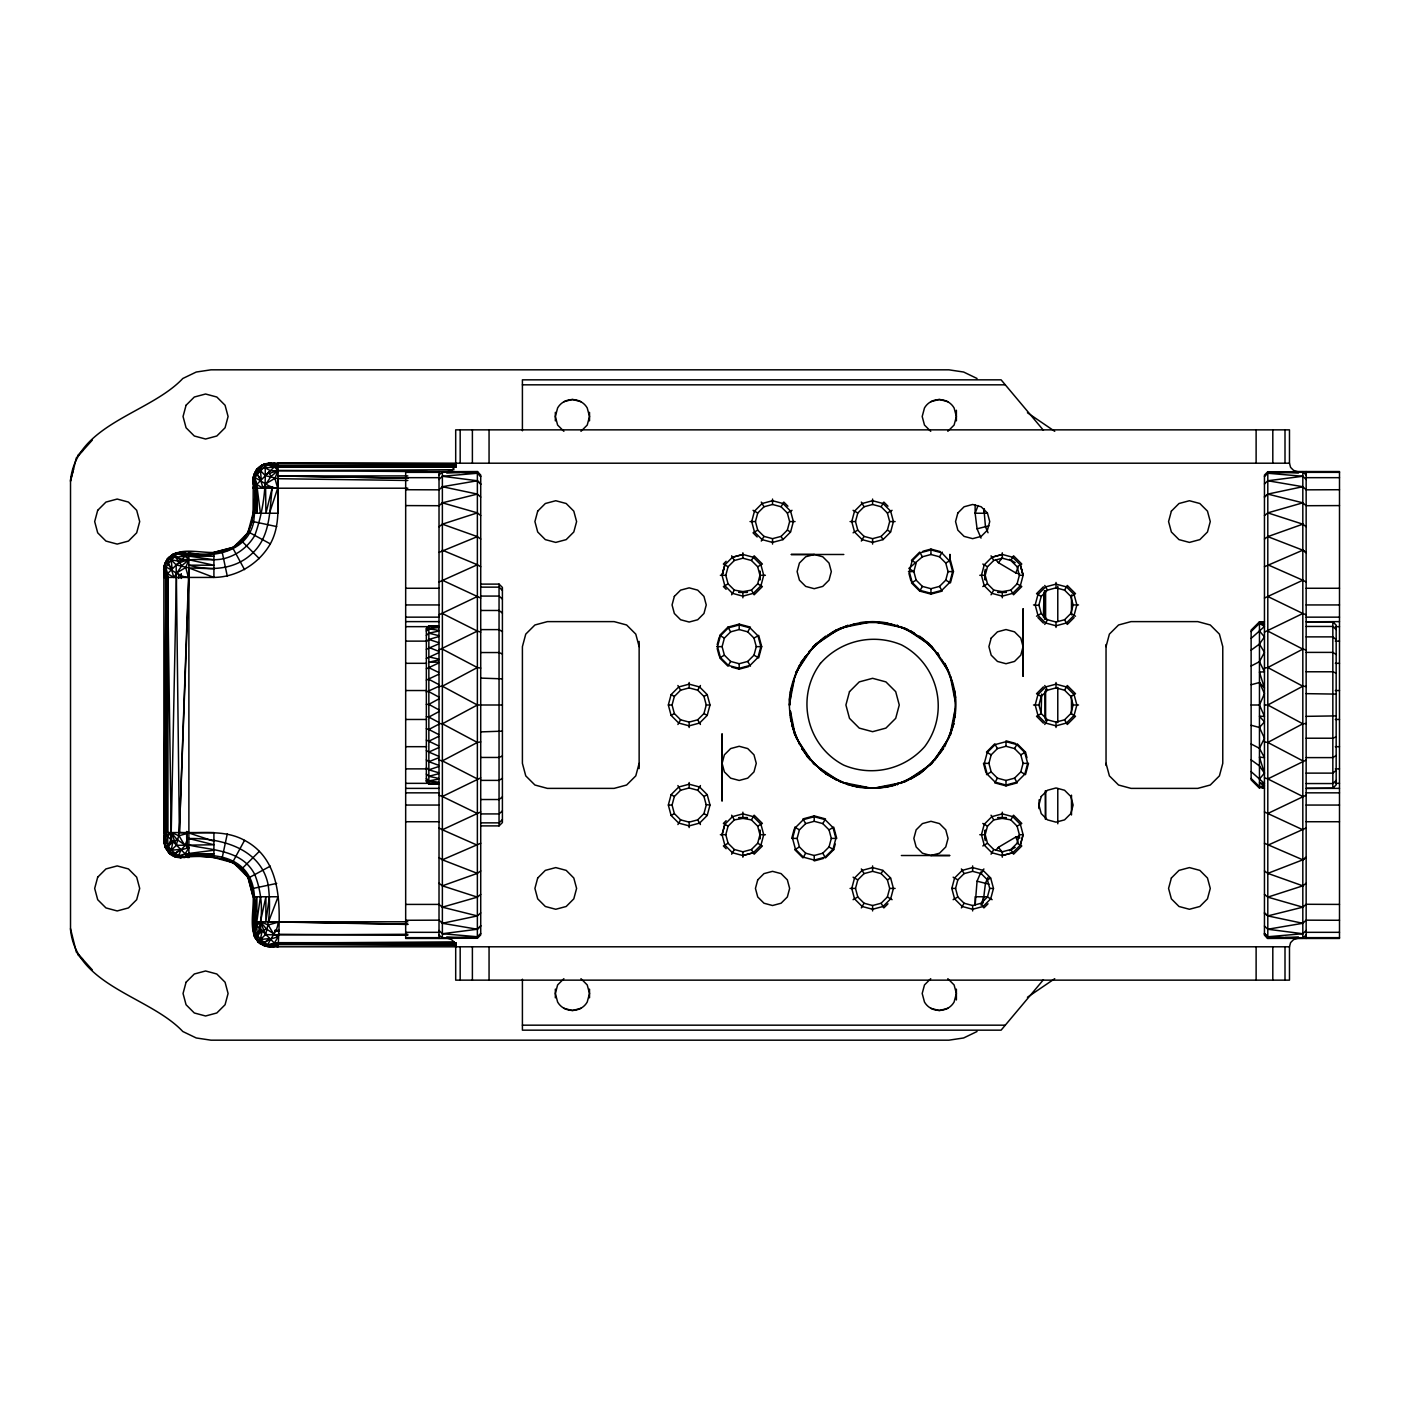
<?xml version="1.0" encoding="UTF-8"?>
<svg xmlns="http://www.w3.org/2000/svg" width="1410" height="1410" viewBox="0 0 1410 1410"><rect width="100%" height="100%" fill="white"/><g stroke="black" fill="none" stroke-linecap="round" stroke-linejoin="round"><path stroke-width="1.5" d="M167.526 578.452L167.526 574.046M759.99 579.58L759.972 571.173M985.202 838.827L985.202 830.419M759.972 838.827L759.99 830.419M985.202 579.58L985.202 571.173M1289.48 463.203L269.768 463.203C262.736 463.326 255.686 467.944 254.293 475.117C258.171 490.398 254.981 506.12 253.747 521.7C247.931 550.887 214.267 559.065 188.887 552.42L166.574 574.628L165.763 832.57C163.049 843.55 166.063 857.756 180.55 857.58C207.252 854.566 245.64 855.394 252.231 888.617C257.113 906.912 241.692 943.043 269.768 946.797L1289.48 946.797L1290.591 942.62L1293.64 939.571L1297.817 938.461L1339.5 938.461L1339.5 471.539L1297.817 471.539L1293.64 470.429L1290.591 467.38L1289.48 463.203L1289.48 429.856L455.694 429.856L455.694 463.203L454.584 467.38L451.535 470.429L447.358 471.539L405.675 471.539L405.675 938.461L447.358 938.461L451.535 939.571L454.584 942.62L455.694 946.797L455.694 980.144L1289.48 980.144L1289.48 946.797M178.753 578.452L178.788 574.046M188.887 552.42L188.887 857.58L163.877 832.57L166.045 577.43L167.508 573.676L165.093 564.335C176.074 538.285 212.364 561.585 232.615 547.679C255.95 535.959 253.306 507.107 255.792 485.41L257.219 488.212L256.92 513.24L256.444 488.212M977.042 1031.521L963.629 1037.971L948.912 1040.175L210.971 1040.175L196.254 1037.971L182.824 1031.521C149.583 996.288 76.422 986.083 70.518 929.701L70.518 480.299C76.422 423.916 149.583 413.712 182.824 378.479L196.254 372.029L210.971 369.825L948.912 369.825L963.629 372.029L977.042 378.479M165.322 847.251L163.877 840.836L164.917 846.67L168.759 852.697L174.787 856.557L181.308 857.58L171.209 850.265L163.877 839.514L165.322 847.251L163.877 840.906L163.877 569.094C163.86 562.22 168.671 556.21 174.787 553.443M270.526 946.797L260.409 939.465L253.095 928.732L254.734 937.333L259.828 943.502L270.526 946.797L265.01 945.581L254.734 937.333L253.095 928.732M178.153 857.403L170.61 854.301L167.949 846.564L170.892 839.778L171.209 832.57L176.391 577.43L176.127 564.881L169.447 557.972L167.173 559.153C156.51 586.877 172.584 551.063 181.943 552.42L173.342 554.059L167.173 559.153M254.646 513.24L255.245 488.212L253.095 483.7L254.293 475.117L262.542 464.842L269.768 463.203M1038.923 808.6L1039.135 799.787M1041.144 713.918L1041.62 694.108M1043.418 617.051L1043.999 592.835M165.181 846.617L169.447 852.028L176.338 845.33L213.915 844.766L188.887 838.545C221.282 837.892 261.15 848.432 268.235 885.216C270.244 901.677 270.209 918.756 265.556 934.548L258.664 941.228L259.828 943.502M988.04 532.751L985.449 526.705L983.951 509.063M265.609 488.212L265.908 513.24L272.13 488.212C269.61 510.438 270.544 535.606 253.183 552.509C236.263 569.517 210.989 571.455 188.887 565.163L213.915 565.234L188.887 559.752L181.784 565.71L173.853 577.43L167.508 573.676L171.209 832.57L176.338 845.33L179.37 832.57L188.887 567.913L176.127 564.881C190.156 555.276 207.887 562.114 223.573 558.73C236.721 555.505 247.948 547.098 254.787 535.43C262.947 512.782 266.349 488.107 265.01 464.401L271.161 463.203L264.128 467.274L257.166 474.236L253.483 480.651L254.029 487.173L253.095 488.212L407.842 488.212M407.842 924.449L268.587 921.788L278.105 896.76L253.095 896.76L247.843 877.179L233.496 862.832L213.915 857.58L186.085 854.883C205.12 854.971 227.786 853.508 242.714 867.961C257.29 882.114 255.21 903.44 253.095 921.788L278.105 946.797C280.132 909.714 283.516 860.752 244.547 840.342C224.349 829.168 201.295 833.856 179.37 832.57L188.887 577.43M213.915 568.776L188.887 567.913L213.915 577.43C237.074 577.131 258.823 563.894 270.332 543.872C281.507 523.674 276.818 500.621 278.105 478.695L265.344 475.663L258.664 468.772L256.391 469.935L253.271 477.479L253.095 513.24L247.843 532.821L233.496 547.168L213.915 552.42L213.915 577.43L163.877 577.43L166.574 574.628L168.001 577.43L167.596 832.57L167.226 577.43M188.887 845.066C212.24 850.441 242.203 849.754 254.787 874.57C262.313 893.447 263.917 916.641 257.166 935.764L258.664 941.228L264.128 942.726L270.226 939.166L278.105 936.822L274.351 943.167L265.01 945.581L264.128 942.726L269.645 938.584L260.409 939.465L262.101 931.041L266.384 928.89L278.105 936.822M187.794 857.58L188.887 855.429L213.915 856.029M277.012 946.797L278.105 944.647L456.223 944.718M181.784 565.71L174.91 556.474L175.792 553.619L181.943 552.42M253.483 480.651C251.949 474.483 258.083 466.093 264.058 464.507M269.451 513.24L277.682 488.212C268.552 487.878 262.683 480.933 254.805 477.778L256.726 484.476L263.071 488.212L271.002 476.492L268.852 472.209L278.105 463.203L456.223 463.749M791.151 688.521L789.9 705.053L789.441 698.761M954.341 717.355L955.275 704.947L954.182 690.583M170.61 854.301L165.534 848.133L164.265 840.131L165.763 832.57L165.587 566.996C173.483 570.151 179.334 577.095 188.464 577.43L185.715 567.525L188.887 559.752L186.261 554.958L181.326 552.808L174.84 553.725M253.095 487.12L254.029 487.173L254.805 477.778M254.54 936.452L255.651 924.431L254.646 896.76M983.052 903.017L985.449 883.294L988.04 877.249M981.025 871.891L977.059 881.197L975.138 905.097M174.223 553.866L180.621 552.42L173.342 554.059L169.447 557.972L165.093 564.335L163.877 572.901L164.811 576.39L163.877 576.337M260.427 896.76L256.814 921.788L256.92 896.76L253.483 929.349L254.293 934.883L258.664 941.228M269.451 896.76L265.838 921.788L265.908 896.76L260.427 921.788L260.744 929.648L257.166 935.764L254.293 934.883M983.792 513.24L984.409 509.063M790.375 692.61L790.992 688.503M954.799 717.39L955.416 713.284M163.877 569.094L164.917 563.33L168.759 557.303M253.095 479.876L254.135 474.113L257.378 469.036L256.391 469.935L262.542 464.842L274.809 463.203M789.212 705L795.134 675.214M950.04 734.786L955.116 709.248M169.447 852.028L175.792 856.381L178.453 855.87L185.151 853.949L188.887 847.604L177.166 839.673L172.884 841.823L171.209 850.265L180.427 849.366L174.91 853.508L169.447 852.028L165.093 845.665L163.877 839.514M227.257 833.962L222.057 858.443L233.496 862.832M163.877 569.851L165.093 564.335L167.949 563.454L169.447 557.972L175.792 553.619L186.261 554.958L213.915 553.971M253.095 480.634L254.293 475.117L257.166 474.236L258.664 468.772L265.01 464.401L275.461 465.758L456.223 465.159M790.323 694.883L794.024 679.514M955.293 713.178L950.199 735.456L953.883 723.559L944.788 746.683M70.5 481.339L76.316 457.95L92.39 439.973M722.043 575.298L724.828 585.714L732.46 593.346L742.876 596.148L753.31 593.346L760.942 585.714L763.726 575.298L760.942 564.881L753.31 557.25L742.876 554.447L732.46 557.25L724.828 564.881L722.061 575.386L723.876 568.441M722.061 575.386L724.828 564.881M722.061 834.808L724.828 824.286L732.46 816.654L742.876 813.852L753.31 816.654L760.942 824.286L763.726 834.702L760.942 845.119L753.31 852.75L742.876 855.553L732.46 852.75L724.828 845.119L722.043 834.702L724.828 824.286M1020.346 845.119L1023.131 834.702L1020.346 824.286L1012.715 816.654L1002.298 813.852L991.864 816.654L984.233 824.286L981.448 834.702L984.233 845.119L991.864 852.75L1002.298 855.553L1012.715 852.75L1020.346 845.119L1023.114 834.614M639.135 763.356L635.787 775.87L626.622 785.017L614.125 788.384L547.415 788.384L534.919 785.017L525.754 775.87L522.405 763.356L522.405 646.644L525.754 634.13L534.919 624.983L547.415 621.616L614.125 621.616L626.622 624.983L635.787 634.13L639.135 646.644M672.059 705L674.35 696.452L680.607 690.195L689.155 687.904L697.703 690.195L703.96 696.452L706.251 705L703.96 713.548L697.703 719.805L689.155 722.096L680.607 719.805L674.35 713.548L672.059 705L668.446 705M747.159 592.394L734.346 590.103L728.089 583.846L725.798 575.298L728.089 566.75L734.346 560.493L742.876 558.201L751.424 560.493L757.681 566.75L759.972 575.298L757.681 583.846L751.424 590.103L738.769 592.394M672.059 805.057L674.35 796.509L680.607 790.252L689.155 787.961L697.703 790.252L703.96 796.509L706.251 805.057L703.96 813.605L697.703 819.862L689.155 822.153L680.607 819.862L674.35 813.605L672.059 805.057L668.446 805.057M717.179 644.758L719.188 637.25M755.443 521.577L757.734 513.029L763.991 506.772L772.539 504.48L781.087 506.772L787.344 513.029L789.635 521.577L787.344 530.125L781.087 536.382L772.539 538.655L763.991 536.382L757.734 530.125L755.443 521.577L750.032 521.577M722.096 646.644L724.387 638.096L730.644 631.839L739.192 629.547L747.723 631.839L753.98 638.096L756.271 646.644L753.98 655.174L747.723 661.431L739.192 663.722L730.644 661.431L724.387 655.174L722.096 646.644L716.668 646.644M753.98 638.096L758.686 635.381L761.7 646.644L758.686 657.888L753.98 655.174M738.769 817.606L751.424 819.897L757.681 826.154L759.972 834.702L757.681 843.25L751.424 849.507L742.876 851.799L734.346 849.507L728.089 843.25L725.798 834.702L728.089 826.154L734.346 819.897L747.159 817.606M855.5 521.577L857.791 513.029L864.048 506.772L872.596 504.48L881.127 506.772L887.384 513.029L889.675 521.577L887.384 530.125L881.127 536.382L872.596 538.655L864.048 536.382L857.791 530.125L855.5 521.577L850.071 521.577M794.218 829.027L791.715 838.404L797.126 838.404L799.417 829.855L805.674 823.599L814.222 821.307L822.77 823.599L829.027 829.855L831.318 838.404L829.027 846.952L822.77 853.209L814.222 855.5L805.674 853.209L799.417 846.952L797.126 838.404M822.77 853.209L825.485 857.897L833.715 849.666L835.231 844.026M855.5 888.423L857.791 879.875L864.048 873.618L872.596 871.345L881.127 873.618L887.384 879.875L889.675 888.423L887.384 896.971L881.127 903.228L872.596 905.52L864.048 903.228L857.791 896.971L855.5 888.423L850.071 888.423M945.758 580.144L948.049 571.596L945.758 563.048L939.501 556.791L930.953 554.5L922.404 556.791L908.851 568.441L913.856 571.596L916.147 580.144L922.404 586.401L930.953 588.693L939.501 586.401L945.758 580.144L950.446 582.859L953.46 571.596L950.446 560.334L945.758 563.048M1006.405 592.394L993.75 590.103L987.493 583.846L985.202 575.298L987.493 566.75L993.75 560.493L1002.298 558.201L1010.847 560.493L1017.104 566.75L1019.377 575.298L1017.104 583.846L1010.847 590.103L998.016 592.394M988.904 763.356L991.195 754.826L997.452 748.569L1006 746.278L1014.53 748.569L1020.787 754.826L1023.078 763.356L1020.787 771.904L1014.53 778.161L1006 780.453L997.452 778.161L991.195 771.904L988.904 763.356L983.475 763.356L985.995 772.75M955.557 888.423L957.831 879.875L964.087 873.618L972.636 871.345L981.184 873.618L987.441 879.875L989.732 888.423L987.441 896.971L981.184 903.228L972.636 905.52L964.087 903.228L957.831 896.971L955.557 888.423L951.944 888.423M1041.215 596.395L1038.923 604.943L1041.215 613.491L1047.471 619.748L1056.019 622.039L1064.568 619.748L1070.824 613.491L1073.116 604.943L1070.824 596.395L1064.568 590.138L1056.019 587.847L1047.471 590.138L1041.215 596.395L1036.526 593.698L1043.382 586.824M998.016 817.606L1010.847 819.897L1017.104 826.154L1019.377 834.702L1017.104 843.25L1010.847 849.507L1002.298 851.799L993.75 849.507L987.493 843.25L985.202 834.702L987.493 826.154L993.75 819.897L1006.405 817.606M1038.923 705L1041.215 696.452L1047.471 690.195L1056.019 687.904L1064.568 690.195L1070.824 696.452L1073.116 705L1070.824 713.548L1064.568 719.805L1056.019 722.096L1047.471 719.805L1041.215 713.548L1038.923 705L1033.512 705M993.486 888.423L990.684 898.857L983.07 906.489L972.636 909.274L962.219 906.489L954.588 898.857L951.803 888.423L954.588 878.007L962.219 870.375L972.636 867.591L983.07 870.375L990.684 878.007L993.486 888.423L989.732 888.423M1106.039 646.644L1109.388 634.13L1118.553 624.983L1131.049 621.616L1197.76 621.616L1210.273 624.983L1219.421 634.13L1222.77 646.644L1222.77 763.356L1219.421 775.87L1210.273 785.017L1197.76 788.384L1131.049 788.384L1118.553 785.017L1109.388 775.87L1106.039 763.356M70.518 480.299L73.549 469.036M165.587 843.021L167.614 836.377L171.209 832.57L179 835.742L184.922 845.683L181.026 849.948L174.91 853.508L175.792 856.381L181.308 857.58M254.787 932.221L256.814 925.594L260.427 921.788L268.217 924.96L274.139 934.901L407.842 934.284M981.06 905.097L983.792 896.76M978.064 505.538L975.138 513.24L977.059 528.803L981.025 538.109M184.922 845.683L187.794 838.192M265.01 945.581L273.575 946.797L277.065 945.863L267.671 945.088C270.826 937.192 277.77 931.34 278.105 922.211L268.217 924.96M247.843 532.821L252.231 521.383L276.712 526.582M794.817 677.487L799.593 665.344M1019.624 573.94L1015.817 572.971L1018.196 566.926M264.992 484.247L274.932 478.325L278.105 470.535L275.461 465.758L270.544 463.59L278.105 465.088L456.223 465.459M164.053 566.697L165.093 564.335M253.271 477.479L254.293 475.117M1251.128 725.251L1259.465 727.49L1264.453 721.885L1259.465 716.245L1264.453 716.351L1259.465 705L1264.453 693.649L1259.465 682.51L1251.128 684.749M795.875 672.676L799.488 665.185M1251.128 778.479L1259.465 786.639L1264.453 785.863L1259.465 782.832L1264.453 783.555L1259.465 779.025L1264.453 773.121L1259.465 757.135L1264.453 757.611L1259.465 748.322L1264.453 738.223L1259.465 727.49M1251.128 666.014L1259.465 661.678L1264.453 652.389L1259.465 644.07L1264.453 636.879L1259.465 630.975L1264.453 626.445L1259.465 623.361L1251.128 631.521M179.563 562.766L181.026 560.052L188.887 559.752L185.08 556.139L178.453 554.112M244.547 840.342L232.615 862.321L241.621 869.053L248.354 878.077L253.095 896.76M820.638 769.772C839.567 785.476 869.97 792.332 895.139 785.141M939.377 656.514L937.773 653.024L939.377 656.514L929.296 643.876L919.549 636.104M254.029 487.173L270.385 470.711L454.02 469.724M761.277 541.07L763.991 536.382M781.087 506.772L783.784 502.083L787.908 506.19M731.631 594.791L734.346 590.103M751.424 560.493L754.139 555.804L762.387 564.035L757.681 566.75M677.91 724.493L680.607 719.805M697.703 690.195L700.417 685.507M730.644 661.431L727.93 666.137L719.682 657.888L724.387 655.174M747.723 631.839L750.437 627.133L739.192 624.119L727.93 627.133L719.682 635.381L724.387 638.096M677.91 824.55L680.607 819.862M697.703 790.252L700.417 785.564M861.334 541.07L864.048 536.382M881.127 506.772L883.841 502.083L887.965 506.19M796.033 672.711L805.797 656.514M731.631 854.196L734.346 849.507M751.424 819.897L754.139 815.209L762.387 823.44L757.681 826.154M916.147 580.144L911.459 582.859L919.69 591.09L922.404 586.401M939.501 556.791L942.215 552.103M805.674 853.209L802.96 857.897L794.729 849.666L799.417 846.952M822.77 823.599L825.485 818.91L814.222 815.897L802.96 818.91L805.674 823.599M991.036 594.791L993.75 590.103M1010.847 560.493L1013.543 555.804L1021.792 564.035L1017.104 566.75M948.084 739.122L934.953 760.025M861.334 907.917L864.048 903.228M881.127 873.618L882.942 870.499L890.644 878.007L893.429 888.423L890.644 898.857L883.012 906.489L872.596 909.274L862.162 906.489L854.53 898.857L851.746 888.423L854.53 878.007L862.162 870.375L872.596 867.591L883.012 870.375M1044.757 624.436L1047.471 619.748M1064.568 590.138L1067.282 585.45L1075.513 593.698L1070.824 596.395M997.452 778.161L994.737 782.867L1006 785.881L1017.244 782.867L1014.53 778.161M1014.53 748.569L1017.244 743.863L1025.493 752.112L1026.991 757.734M1044.757 724.493L1047.471 719.805M1064.568 690.195L1067.282 685.507L1075.513 693.738L1070.824 696.452M991.036 854.196L993.75 849.507M1010.847 819.897L1013.543 815.209L1021.792 823.44L1017.104 826.154M961.391 907.917L964.087 903.228M981.184 873.618L983.898 868.93M163.877 835.866L164.265 840.131L166.433 835.213L171.209 832.57L171.526 840.43L167.949 846.564L165.093 845.665M795.557 673.099L813.623 646.044L840.677 627.961L868.331 622.462M949.617 736.901L931.552 763.956L904.497 782.039M825.625 636.104L813.059 646.926M805.551 656.232L800.386 663.317L815.879 643.876L836.412 629.882L856.434 623.713M943.502 748.463C935.253 760.307 924.255 772.046 910.56 779.078L926.017 768.362M213.915 552.42L232.615 547.679L241.621 540.947L248.354 531.923L270.332 543.872M930.565 764.537L943.449 748.393M995.707 559.611L998.368 562.66L1002.51 557.655M1043.435 979.721L1001.1 1030.164L522.405 1030.164L522.405 979.21M995.707 850.389L998.368 847.339L1015.817 837.029L1019.624 836.059M480.722 925.718L477.373 929.243L442.37 933.737L439.021 930.477M439.021 475.064L442.37 471.733L477.373 471.539L480.722 475.064L480.722 934.936L477.373 938.267L442.37 938.267L439.021 934.936M580.973 431.319L587.23 425.062L589.521 416.514L587.23 407.966C580.85 396.827 564.018 396.827 557.62 407.966L555.346 416.514L557.62 425.062L563.877 431.319M241.621 869.053L259.299 851.376M726.132 561.286L723.383 564.035L728.089 566.75M782.955 539.625L790.587 531.993L793.372 521.577L790.587 511.143L782.955 503.511L772.539 500.726L762.105 503.511L754.491 511.143L751.689 521.577L754.491 531.993L762.105 539.625L772.539 542.409L782.955 539.625L781.087 536.382M480.722 825.89L499.052 825.89L502.401 822.559L502.401 587.441L499.052 584.11L480.722 584.11M947.837 431.319L954.094 425.062L956.385 416.514L954.094 407.966C947.696 396.827 930.882 396.827 924.484 407.966L922.193 416.514L924.484 425.062L930.741 431.319M883.012 539.625L890.644 531.993L893.429 521.577L890.644 511.143L883.012 503.511L872.596 500.726L862.162 503.511L854.53 511.143L851.746 521.577L854.53 531.993L862.162 539.625L872.596 542.409L883.012 539.625L881.127 536.382M563.877 978.681L557.62 984.938L555.346 993.486L557.62 1002.034C564.018 1013.173 580.85 1013.173 587.23 1002.034L589.521 993.486L587.23 984.938L580.973 978.681M726.132 820.708L723.383 823.44L728.089 826.154M991.864 557.25L984.233 564.881L981.448 575.298L984.233 585.714L991.864 593.346L1002.298 596.148L1012.715 593.346L1020.346 585.714L1023.131 575.298L1020.346 564.881L1012.715 557.25L1002.298 554.447L991.864 557.25L1002.298 554.447M1074.138 617.58L1067.282 624.436L1064.568 619.748M1043.382 686.882L1036.526 693.738L1041.215 696.452M887.965 903.81L883.841 907.917L881.127 903.228M988.022 903.81L983.898 907.917L981.184 903.228M930.741 978.681L924.484 984.938L922.193 993.486L924.484 1002.034C930.882 1013.173 947.696 1013.173 954.094 1002.034L956.385 993.486L954.094 984.938L947.837 978.681M1306.154 475.064L1302.822 471.733L1267.802 471.733L1264.453 475.064L1264.453 934.936L1267.802 938.461L1302.822 938.267L1306.154 934.936M1259.465 621.81L1251.128 630.129L1251.128 779.871L1259.465 788.19L1259.465 621.81L1264.453 621.81L1259.465 622.586L1264.453 624.136L1259.465 623.361M1339.5 788.384L1306.154 788.384L1332.838 788.19L1336.169 784.859L1336.169 625.141L1332.838 621.81L1306.154 621.81L1339.5 621.616M426.349 628.772L428.851 626.287L438.58 625.917L428.851 625.881L426.349 628.384L426.349 781.669L428.851 784.172L438.58 784.119L428.851 783.555L426.349 781.07M459.872 471.733L442.37 471.733L442.37 938.267L477.373 936.751L480.722 933.438M1264.453 476.562L1267.802 473.249L1302.822 471.733L1302.822 938.267L1285.303 938.267M265.344 475.663L268.852 472.209M439.021 479.523L442.37 476.263L477.373 473.249L480.722 476.562L477.373 471.733M1298.434 473.055L1267.802 471.733L1267.802 938.461L1264.453 933.878L1267.802 937.897L1264.453 933.438L1267.802 936.751L1302.822 933.737L1306.154 930.477M426.349 629.97L428.851 627.52M502.401 819.615L499.052 822.858L480.722 822.858M426.349 631.151L428.851 628.737L438.58 627.52M480.722 926.035L477.373 929.243L442.37 923.286L439.021 920.166L405.675 920.272M1264.453 483.965L1267.802 480.757L1302.822 476.263L1306.154 479.523M172.884 841.823L167.949 846.564L167.614 836.377M262.101 931.041L257.166 935.764L256.814 925.594M1336.169 780.417L1332.838 783.555L1306.154 783.555M480.722 483.965L477.373 480.757L442.37 486.714L439.021 489.834L405.675 489.728M1264.453 926.035L1267.802 929.243L1302.822 923.286L1306.154 920.166L1339.5 920.272M808.899 651.632L823.81 637.796M77.832 455.289L82.591 450.936M426.349 635.434L428.851 633.16L438.58 631.116M442.37 923.286L477.373 915.918L480.722 912.904M1264.453 497.096L1267.802 494.082L1302.822 486.714L1306.154 489.834L1339.5 489.728M502.401 810.926L499.052 813.923L480.722 813.923M1251.128 638.377L1259.465 630.975M480.722 497.096L477.373 494.082L442.37 502.824L439.021 505.714L405.675 505.591M1264.453 913.151L1267.802 915.918L1302.822 907.176L1306.154 904.286L1339.5 904.409M271.002 476.492L278.105 470.535L427.635 471.645M426.349 641.515L428.851 639.453L438.58 636.65M1264.453 496.849L1267.802 494.082L1302.822 502.824L1306.154 505.714L1339.5 505.591M405.675 904.409L439.021 904.409L442.37 907.176L477.373 897.13L480.722 894.381M1264.453 515.619L1267.802 512.87L1302.822 502.824M1336.169 770.389L1332.838 773.121L1306.154 773.121M502.401 796.914L499.052 799.523L480.722 799.523M439.021 526.741L442.37 524.167L477.373 512.87L480.722 515.619M1264.453 894.381L1267.802 897.13L1302.822 885.832L1306.154 883.259M1306.154 857.245L1302.822 859.818L1267.802 873.372L1264.453 870.957M924.537 769.772L919.549 773.896L900.214 783.202M1251.128 650.151L1259.465 644.07M426.349 649.252L438.58 643.947M439.021 883.259L442.37 885.832L477.373 873.372L480.722 870.957M1264.453 539.043L1267.802 536.628L1302.822 524.167L1306.154 526.741M1027.432 997.258L1054.733 978.681M439.021 552.403L477.373 536.628L480.722 539.043M1306.154 857.597L1302.822 859.818L1264.453 843.25M1336.169 755.513L1332.838 757.611L1306.154 757.611M502.401 778.302L499.052 780.382L480.722 780.382M426.349 658.435L438.58 652.812M439.021 857.597L442.37 859.818L480.722 843.25M1264.453 566.75L1302.822 550.182L1306.154 552.403M175.774 573.465L185.715 567.525M1009.56 850.653L1015.218 847.322M757.734 530.125L753.046 532.821L757.152 536.946M787.344 513.029L792.032 510.314M728.089 583.846L723.383 586.56L726.132 589.292M853.085 532.821L857.791 530.125M887.384 513.029L892.089 510.314M671.23 715.346L674.35 713.548M703.96 696.452L707.097 694.654M831.019 633.002L836.412 629.882M982.805 586.56L987.493 583.846M671.23 815.403L674.35 813.605M703.96 796.509L707.097 794.694M1036.526 616.205L1041.215 613.491M728.089 843.25L723.383 845.965L726.132 848.714M829.027 829.855L833.715 827.141L836.729 838.404L831.318 838.404M1041.215 713.548L1036.526 716.262L1043.382 723.118M986.489 774.619L991.195 771.904M1020.787 754.826L1025.493 752.112M853.085 899.686L857.791 896.971M887.384 879.875L890.521 878.077M982.805 845.965L987.493 843.25M953.142 899.686L957.831 896.971M987.441 879.875L990.578 878.077M266.384 928.89L260.427 921.788L255.651 924.431L253.483 929.349L253.095 925.083M426.349 704.383L428.851 704.365L438.863 698.902M248.354 878.077L270.332 866.128M426.349 716.703L428.851 717.073L438.863 711.645M439.021 723.524L442.37 723.788L477.373 705L502.401 705M1264.453 705L1267.802 705L1302.822 686.212L1306.154 686.476M439.021 582.013L477.373 564.758L480.722 566.75M426.349 692.081L438.863 686.317M439.021 686.476L442.37 686.212L477.373 667.547L480.722 668.093M1264.453 741.907L1267.802 742.453L1302.822 723.788L1306.154 723.524M1267.802 845.242L1306.154 827.987M426.349 728.706L428.851 729.481L438.58 724.352M439.021 760.078L442.37 760.871L477.373 742.453L480.722 741.907M1264.453 668.093L1267.802 667.547L1302.822 649.129L1306.154 649.922M439.021 649.922L477.373 631.081L480.722 632.121M1264.453 777.879L1267.802 778.919L1306.154 760.078M426.349 680.131L438.58 674.35M186.085 854.883L188.887 853.455L213.915 850.248M439.021 795.205L442.37 796.509L480.722 777.879M1264.453 632.121L1302.822 613.491L1306.154 614.795M426.349 740.091L428.851 741.237L438.58 736.425M439.021 614.795L477.373 596.5M1264.453 811.948L1267.802 813.5L1306.154 795.205M827.547 635.187L848.009 625.335L838.157 629.212M426.349 668.798L438.58 663.053M439.021 827.987L442.37 829.767L480.722 811.948M1264.453 598.051L1302.822 580.233L1306.154 582.013M426.349 750.578L428.851 752.076L438.58 747.67M502.401 756.007L499.052 757.452L480.722 757.452M426.349 759.884L428.851 761.682L438.58 757.822M1336.169 736.884L1332.838 738.223L1306.154 738.223M900.021 783.466L905.273 781.457M426.349 767.78L428.851 769.825L438.58 766.599M268.781 473.566L278.105 470.535L274.298 466.939L267.653 464.912M885.022 787.45L908.763 780.118M188.887 847.604L181.026 849.948L178.453 855.87L187.847 856.645L184.375 857.58L175.792 856.381M179 835.742L188.887 832.993L213.915 841.224M258.664 468.772L274.298 466.939M169.447 557.972L185.08 556.139M563.877 401.709L572.425 399.418L580.973 401.709M930.741 401.709L939.289 399.418L947.837 401.709M814.222 554.5L805.674 556.791L799.417 563.048L797.126 571.596L799.417 580.144L805.674 586.401L814.222 588.693L822.77 586.401L829.027 580.144L831.318 571.596L829.027 563.048L822.77 556.791L814.222 554.5L791.08 554.483L843.814 554.483M922.933 551.24L930.953 549.089L940.329 551.592M919.69 591.09L930.953 594.103L942.215 591.09L939.501 586.401M731.684 667.141L739.192 669.151L748.569 666.63M823.599 858.408L814.222 860.911L814.222 855.5M930.953 855.5L939.501 853.209L945.758 846.952L948.049 838.404L945.758 829.855L939.501 823.599L930.953 821.307L922.404 823.599L916.147 829.855L913.856 838.404L916.147 846.952L922.404 853.209L930.953 855.5L949.917 855.517L901.36 855.517M580.973 1008.291L572.425 1010.582L563.877 1008.291M947.837 1008.291L939.289 1010.582L930.741 1008.291M732.46 557.25L742.982 554.483M742.876 855.553L753.31 852.75M1002.298 855.553L1012.715 852.75M426.349 774.037L428.851 776.293L438.58 773.773M977.059 528.803L988.956 525.824M438.58 659.951L428.851 662.259L438.58 662.154M456.223 943.343L278.105 943.449L267.671 945.088M254.399 935.835L257.977 941.915L267.371 946.621M265.01 464.401L263.423 464.648L269.839 463.203M502.401 731.155L480.722 731.896M252.231 888.617L276.712 883.418M876.844 787.538L902.365 782.462M263.423 464.648L271.161 463.203M426.349 778.496L428.851 780.893L438.58 779.184M852.116 624.718L866.445 622.55M878.73 787.45L895.121 784.982M1336.169 715.892L1306.154 716.351M185.151 853.949L213.915 853.755L188.887 854.231M274.351 943.167L454.02 941.862M428.851 783.555L438.58 782.656M185.591 552.42L181.326 552.808L213.915 556.245L188.887 556.139L213.915 559.752M181.326 857.192L187.847 856.645M270.544 946.41L277.065 945.863M446.741 473.055L459.872 472.491M1285.303 937.509L1298.434 936.945M438.58 783.784L428.851 784.172L428.851 625.881L438.58 626.357M263.723 486.873L272.535 486.767M274.721 930.353L279.127 930.3M522.405 384.824L1005.295 384.824M456.223 466.833L278.105 466.922L456.223 467.027M405.675 472.35L439.021 472.35M1306.154 472.35L1339.5 472.35M407.842 478.237L278.105 475.963L407.842 475.91M405.675 477.673L439.021 477.673M1306.154 477.673L1339.5 477.673M253.095 513.24L278.105 513.24L278.105 463.203M987.353 513.24L975.138 513.24L975.138 504.903M789.635 521.577L795.046 521.577M889.675 521.577L895.103 521.577M908.445 571.596L913.856 571.596L916.147 563.048L911.459 560.334L919.69 552.103L922.404 556.791M948.049 571.596L953.46 571.596M720.369 575.298L725.798 575.298M759.972 575.298L765.401 575.298M979.774 575.298L985.202 575.298M1019.377 575.298L1022.99 575.298M480.722 587.142L499.052 587.142L502.401 590.385M405.675 588.27L439.021 588.27M1306.154 588.27L1339.5 588.27M739.069 592.412L747.441 592.412M997.734 592.412L1006.106 592.412M480.722 596.077L499.052 596.077L502.401 599.074M405.675 604.943L439.021 604.943M1033.512 604.943L1039.029 605.366M1073.116 604.943L1078.527 604.943M1306.154 604.943L1339.5 604.943M480.722 610.477L499.052 610.477L502.401 613.086M405.675 617.157L439.021 617.157M1306.154 617.157L1339.5 617.157M405.675 621.616L439.021 621.616M860.153 622.55L885.022 622.55L908.763 629.882M405.675 626.657L439.021 626.657M1306.154 626.445L1332.838 626.445L1336.169 629.583M1335.323 626.657L1339.5 626.657M480.722 629.618L499.052 629.618L502.401 631.698M1306.154 636.879L1332.838 636.879L1336.169 639.611M405.675 641.127L426.525 641.127M1335.323 641.127L1339.5 641.127M756.271 646.644L761.7 646.644M1306.154 652.389L1332.838 652.389L1336.169 654.487M480.722 652.548L499.052 652.548L502.401 653.993M405.675 663.317L426.525 663.317M1335.323 663.317L1339.5 663.317M1306.154 671.777L1332.838 671.777L1336.169 673.116M480.722 678.104L502.401 678.845M405.675 690.53L426.525 690.53M1335.323 690.53L1339.5 690.53M1306.154 693.649L1336.169 694.108M706.251 705L709.865 705M1073.116 705L1078.527 705M1251.128 705L1259.465 705M405.675 719.47L426.525 719.47M1335.323 719.47L1339.5 719.47M405.675 746.683L426.525 746.683M1335.323 746.683L1339.5 746.683M1023.078 763.356L1028.507 763.356L1025.493 774.619L1020.787 771.904M405.675 768.873L426.525 768.873M1335.323 768.873L1339.5 768.873M405.675 783.343L439.021 783.343M1335.323 783.343L1339.5 783.343M405.675 788.384L439.021 788.384M405.675 792.843L439.021 792.843M1306.154 792.843L1339.5 792.843M405.675 805.057L439.021 805.057M709.865 805.057L706.146 804.634M1306.154 805.057L1339.5 805.057M739.069 817.588L747.441 817.588M997.734 817.588L1006.106 817.588M405.675 821.73L439.021 821.73M1306.154 821.73L1339.5 821.73M163.877 832.57L213.915 832.57L213.915 857.58M720.369 834.702L725.798 834.702M759.972 834.702L765.401 834.702M979.774 834.702L985.202 834.702M1019.377 834.702L1022.99 834.702M889.675 888.423L895.103 888.423M987.353 896.76L975.138 896.76L975.279 905.097M253.095 921.788L407.842 921.788M274.721 931.305L279.127 931.305M405.675 932.327L439.021 932.327M1306.154 932.327L1339.5 932.327M405.675 937.65L439.021 937.65M1306.154 937.65L1339.5 937.65M456.223 942.779L278.105 942.673L275.302 944.101L456.223 945.193M522.405 1025.176L1005.295 1025.176M278.105 943.449L456.223 943.819M278.105 934.284L407.842 935.253M278.105 478.695L407.842 480.475M278.105 475.963L407.842 478.166M278.105 921.788L407.842 924.114M274.139 934.901L265.556 934.548L260.427 921.788M442.37 471.733L477.373 473.249M1267.802 936.751L1302.822 938.267M446.741 936.945L477.373 938.267L477.373 471.539M188.887 559.752L181.678 559.417L174.91 556.474L181.026 560.052M428.851 626.287L438.58 627.097M434.685 783.22L438.58 783.537M1267.802 473.249L1302.822 476.263M442.37 933.737L477.373 936.751M442.37 476.263L477.373 480.757L480.722 484.282M1267.802 929.243L1302.822 933.737M428.851 780.893L438.58 782.215M878.73 622.55L893.076 624.718M850.054 784.982L866.445 787.45M1259.465 787.414L1264.453 788.19L1259.465 786.639M1267.802 480.757L1302.822 486.714M428.851 628.737L438.58 630.393M180.55 857.58L174.787 856.557L168.759 852.697M269.768 946.797L264.005 945.758L257.977 941.915M876.844 622.462L902.365 627.538M844.942 782.885L868.331 787.538M179.634 561.427L171.209 559.735L172.09 568.97L167.949 563.454L171.509 569.552L173.853 577.43M442.37 486.714L477.373 494.082M1302.822 923.286L1267.802 915.918L1264.453 912.904M428.851 776.293L438.58 778.408M428.851 656.901L438.58 659.052M850.036 785.141L860.153 787.45M1019.871 838.034L1015.817 837.029L1018.196 843.074M428.851 633.16L438.58 635.593M988.956 884.176L977.059 881.197M442.37 907.176L477.373 915.918M1015.376 743.37L1006 740.849L1006 746.278M442.37 502.824L477.373 512.87M1267.802 897.13L1302.822 907.176M428.851 769.825L438.58 772.698M1267.802 512.87L1302.822 524.167M442.37 885.832L477.373 897.13M428.851 639.453L438.58 642.608M442.37 524.167L477.373 536.628M1267.802 873.372L1302.822 885.832M428.851 761.682L438.58 765.242M900.021 626.534L907.018 629.212M839.902 781.457L845.154 783.466M1267.802 536.628L1302.822 550.182L1306.154 552.755M442.37 859.818L477.373 873.372M428.851 647.437L438.58 651.244M442.37 550.182L477.373 564.758M428.851 752.076L438.58 756.218M1267.802 564.758L1302.822 580.233M442.37 829.767L477.373 845.242M1267.802 813.5L1302.822 829.767M442.37 580.233L480.722 598.051M428.851 741.237L438.58 745.872M900.214 626.798L913.751 633.319M825.625 773.896L844.96 783.202M1267.802 596.5L1302.822 613.491M442.37 796.509L477.373 813.5M428.851 667.635L438.58 672.411M1267.802 778.919L1302.822 796.509M442.37 613.491L477.373 631.081M428.851 729.481L438.58 734.469M1267.802 631.081L1302.822 649.129M442.37 760.871L477.373 778.919M1251.128 743.986L1259.465 748.322M428.851 679.32L438.58 684.414M1267.802 742.453L1302.822 760.871M442.37 649.129L477.373 667.547M1267.802 667.547L1302.822 686.212M442.37 723.788L477.373 742.453M428.851 717.073L438.863 722.449M1267.802 705L1302.822 723.788M442.37 686.212L477.373 705M171.526 840.43L174.241 841.893M260.744 929.648L263.441 931.111M428.851 691.658L438.863 697.086M428.851 704.365L438.863 709.829M264.128 467.274L270.385 470.711M1070.824 613.491L1075.513 616.205M982.805 564.035L987.493 566.75M1017.104 583.846L1021.792 586.56L1013.543 594.791L1010.847 590.103M853.085 510.314L857.791 513.029M887.384 530.125L890.521 531.923M753.046 510.314L757.734 513.029M787.344 530.125L790.464 531.923M1070.824 713.548L1075.513 716.262L1067.282 724.493L1064.568 719.805M914.156 633.002L910.56 630.922L929.296 643.876M757.681 583.846L762.387 586.56L754.139 594.791L751.424 590.103M991.195 754.826L986.489 752.112L994.737 743.863L997.452 748.569M982.805 823.44L987.493 826.154M1017.104 843.25L1021.792 845.965L1013.543 854.196L1010.847 849.507M671.23 694.654L674.35 696.452M703.96 713.548L707.097 715.346M953.142 877.179L957.831 879.875M987.441 896.971L992.129 899.686M794.729 827.141L799.417 829.855M829.027 846.952L833.715 849.666M853.085 877.179L857.791 879.875M887.384 896.971L892.089 899.686M757.681 843.25L762.387 845.965L754.139 854.196L751.424 849.507M671.23 794.694L674.35 796.509M703.96 813.605L707.097 815.403M1009.56 559.347L1015.218 562.678M998.368 562.66L1015.817 572.971M904.497 627.961L931.552 646.044L949.617 673.099M840.677 782.039L813.623 763.956L795.557 736.901M1027.432 412.742L1054.733 431.319M819.157 768.362L836.412 780.118M1251.128 759.849L1259.465 765.93L1264.453 773.121M1251.128 771.622L1259.465 779.025M77.832 954.711L82.591 959.064M921.364 637.796L934.795 650.239M823.81 772.204L807.401 756.976L797.091 739.122M426.349 780.276L428.851 782.726M1037.901 617.58L1043.382 623.061M1264.453 934.936L1267.802 938.267M241.621 540.947L259.299 558.624M810.221 760.025L801.673 748.463L812.089 761.382M92.39 970.027L76.316 952.05L70.5 928.661M1259.465 682.51L1264.453 688.115L1259.465 672.094L1264.453 671.777L1259.465 661.678M1043.435 430.279L1001.1 379.836L522.405 379.836L522.405 430.79M171.209 832.57L177.166 839.673M998.368 847.339L1002.51 852.345M1044.757 585.45L1047.471 590.138M991.036 555.804L993.75 560.493M1044.757 685.507L1047.471 690.195M861.334 502.083L864.048 506.772M941.739 659.898L948.084 670.878M991.036 815.209L993.75 819.897M761.277 502.083L763.991 506.772M961.391 868.93L964.087 873.618M731.631 555.804L734.346 560.493M727.93 627.133L730.644 631.839M747.723 661.431L750.437 666.137M861.334 868.93L864.048 873.618M677.91 685.507L680.607 690.195M697.703 719.805L700.417 724.493M731.631 815.209L734.346 819.897M677.91 785.564L680.607 790.252M697.703 819.862L700.417 824.55M232.615 547.679L244.547 569.658M948.401 670.79L944.788 663.317L952.508 682.986M799.593 744.656L791.979 725.286L794.976 735.456L790.323 715.117M263.071 488.212L260.727 480.352L257.166 474.236L261.308 479.752L260.409 470.535M274.932 478.325L277.682 488.212M908.939 573.465L910.948 580.973M717.179 648.512L719.188 656.02M1020.346 564.881L1023.114 575.386L1021.298 568.441M951.309 679.373L955.293 696.822M222.057 551.557L227.257 576.038M950.04 675.214L955.116 700.752M790.481 711.38L795.134 734.786M950.516 676.201L951.151 679.514M165.587 566.996L166.75 574.452M954.499 690.548L955.416 696.716M790.375 717.39L790.992 721.497M256.726 484.476L260.427 513.24M164.283 569.869L164.811 576.39M790.375 711.151L791.151 721.479M181.256 574.046L181.361 578.452L181.185 574.046M186.913 831.548L187.248 846.952M186.578 831.548L186.895 846.952M176.391 577.43L179.37 832.57M1044.422 590.631L1044.563 619.219M1044.916 691.799L1045.039 718.201M1045.392 790.781L1045.533 819.369L1045.603 790.781M166.063 574.046L166.063 578.452M165.816 574.046L165.816 578.452M1332.838 621.81L1332.838 788.19M1306.154 471.539L1306.154 938.461M1285.004 429.856L1285.004 463.203M1285.004 946.797L1285.004 980.144M1272.807 429.856L1272.807 463.203M1272.807 946.797L1272.807 980.144M1256.116 429.856L1256.116 463.203M1256.116 946.797L1256.116 980.144M1106.039 644.546L1106.039 765.454M1071.494 595.02L1071.494 614.83M1071.494 696.205L1071.494 713.795M1071.494 795.169L1071.494 814.98M1057.782 586.225L1057.782 621.422M1057.782 687.41L1057.782 722.59M1057.782 788.578L1057.782 823.775M1056.019 582.436L1056.019 587.847M1056.019 622.039L1056.019 627.468M1056.019 682.493L1056.019 687.904M1056.019 722.096L1056.019 727.507M1045.603 590.631L1045.603 619.219M1045.603 689.596L1045.603 720.404M1006 780.453L1006 785.881M1002.298 552.79L1002.298 558.201M1002.298 592.394L1002.298 597.805M1002.298 812.195L1002.298 817.606M1002.298 851.799L1002.298 857.21M985.167 569.376L985.167 579.845M985.167 830.155L985.167 840.624M972.636 865.916L972.636 871.345M972.636 905.52L972.636 910.948M956.385 410.257L956.385 420.85M956.385 989.15L956.385 999.954M930.953 549.089L930.953 554.5M930.953 588.693L930.953 594.103M872.596 499.052L872.596 504.48M872.596 538.655L872.596 544.084M872.596 865.916L872.596 871.345M872.596 905.52L872.596 910.948M814.222 815.897L814.222 821.307M772.539 499.052L772.539 504.48M772.539 538.655L772.539 544.084M760.008 571.473L760.008 579.845M760.008 830.155L760.008 838.527M742.876 552.79L742.876 558.201M742.876 592.394L742.876 597.805M742.876 812.195L742.876 817.606M742.876 851.799L742.876 857.21M739.192 624.119L739.192 629.547M739.192 663.722L739.192 669.151M689.155 682.493L689.155 687.904M689.155 722.096L689.155 727.507M689.155 782.532L689.155 787.961M689.155 822.153L689.155 827.564M639.135 641.427L639.135 768.573M589.521 412.355L589.521 420.85M589.521 989.15L589.521 997.804M555.346 412.355L555.346 420.85M555.346 989.15L555.346 997.804M499.052 584.11L499.052 825.89M489.059 429.856L489.059 463.203M489.059 946.797L489.059 980.144M472.385 429.856L472.385 463.203M472.385 946.797L472.385 980.144M460.171 429.856L460.171 463.203M460.171 946.797L460.171 980.144M439.021 471.539L439.021 938.461M722.096 763.356L722.061 801.127L722.061 733.764L722.096 763.356L724.387 771.904L730.644 778.161L739.192 780.453L747.723 778.161L753.98 771.904L756.271 763.356L753.98 754.826L747.723 748.569L739.192 746.278L730.644 748.569L724.387 754.826L722.096 763.356M1023.114 608.873L1023.114 676.236L1023.114 608.873M949.917 554.483L949.723 560.757L952.631 571.596L949.723 582.436L941.792 590.367L930.953 593.275L920.113 590.367L912.182 582.436L909.274 571.596L912.182 560.757L920.113 552.826L930.953 549.918L941.792 552.826L949.917 561.48L949.917 554.483M955.61 697.315C960.087 751.019 910.349 796.386 857.262 786.956C816.161 778.443 786.516 739.192 789.565 697.315C794.253 655.579 830.613 622.445 872.596 621.616C914.561 622.445 950.922 655.579 955.61 697.315M97.695 510.314L94.681 521.577L97.695 532.821L105.944 541.07L117.189 544.084L128.451 541.07L136.682 532.821L139.696 521.577L136.682 510.314L128.451 502.083L117.189 499.052L105.944 502.083L97.695 510.314M186.067 405.252L183.053 416.514L186.067 427.776L194.316 436.007L205.578 439.021L216.823 436.007L225.071 427.776L228.085 416.514L225.071 405.252L216.823 397.021L205.578 394.007L194.316 397.021L186.067 405.252M97.695 877.179L94.681 888.423L97.695 899.686L105.944 907.917L117.189 910.948L128.451 907.917L136.682 899.686L139.696 888.423L136.682 877.179L128.451 868.93L117.189 865.916L105.944 868.93L97.695 877.179M186.067 982.224L183.053 993.486L186.067 1004.748L194.316 1012.979L205.578 1015.993L216.823 1012.979L225.071 1004.748L228.085 993.486L225.071 982.224L216.823 973.993L205.578 970.979L194.316 973.993L186.067 982.224M537.703 511.143L534.919 521.577L537.703 531.993L545.335 539.625L555.751 542.409L566.186 539.625L573.799 531.993L576.602 521.577L573.799 511.143L566.186 503.511L555.751 500.726L545.335 503.511L537.703 511.143M537.703 878.007L534.919 888.423L537.703 898.857L545.335 906.489L555.751 909.274L566.186 906.489L573.799 898.857L576.602 888.423L573.799 878.007L566.186 870.375L555.751 867.591L545.335 870.375L537.703 878.007M674.35 596.395L672.059 604.943L674.35 613.491L680.607 619.748L689.155 622.039L697.703 619.748L703.96 613.491L706.251 604.943L703.96 596.395L697.703 590.138L689.155 587.847L680.607 590.138L674.35 596.395M671.107 694.584L668.322 705L671.107 715.416L678.739 723.048L689.155 725.85L699.589 723.048L707.203 715.416L710.005 705L707.203 694.584L699.589 686.952L689.155 684.15L678.739 686.952L671.107 694.584M671.107 794.623L668.322 805.057L671.107 815.473L678.739 823.105L689.155 825.89L699.589 823.105L707.203 815.473L710.005 805.057L707.203 794.623L699.589 787.009L689.155 784.207L678.739 787.009L671.107 794.623M720.404 635.804L717.514 646.644L720.404 657.483L728.353 665.414L739.192 668.322L750.032 665.414L757.963 657.483L760.871 646.644L757.963 635.804L750.032 627.855L739.192 624.965L728.353 627.855L720.404 635.804M757.734 879.875L755.443 888.423L757.734 896.971L763.991 903.228L772.539 905.52L781.087 903.228L787.344 896.971L789.635 888.423L787.344 879.875L781.087 873.618L772.539 871.345L763.991 873.618L757.734 879.875M795.452 827.564L792.543 838.404L795.452 849.243L803.383 857.174L814.222 860.082L825.062 857.174L832.993 849.243L835.901 838.404L832.993 827.564L825.062 819.633L814.222 816.725L803.383 819.633L795.452 827.564M849.49 691.658L845.912 705L849.49 718.342L859.254 728.106L872.596 731.684L885.921 728.106L895.702 718.342L899.263 705L895.702 691.658L885.921 681.894L872.596 678.316L859.254 681.894L849.49 691.658M957.831 513.029L955.557 521.577L957.831 530.125L964.087 536.382L972.636 538.655L981.184 536.382L987.441 530.125L989.732 521.577L987.441 513.029L981.184 506.772L972.636 504.48L964.087 506.772L957.831 513.029M991.195 638.096L988.904 646.644L991.195 655.174L997.452 661.431L1006 663.722L1014.53 661.431L1020.787 655.174L1023.078 646.644L1020.787 638.096L1014.53 631.839L1006 629.547L997.452 631.839L991.195 638.096M987.212 752.517L984.321 763.356L987.212 774.196L995.16 782.145L1006 785.035L1016.839 782.145L1024.77 774.196L1027.661 763.356L1024.77 752.517L1016.839 744.586L1006 741.678L995.16 744.586L987.212 752.517M1037.971 594.526L1035.169 604.943L1037.971 615.377L1045.603 622.991L1056.019 625.793L1066.436 622.991L1074.067 615.377L1076.87 604.943L1074.067 594.526L1066.436 586.895L1056.019 584.11L1045.603 586.895L1037.971 594.526M1037.971 694.584L1035.169 705L1037.971 715.416L1045.603 723.048L1056.019 725.85L1066.436 723.048L1074.067 715.416L1076.87 705L1074.067 694.584L1066.436 686.952L1056.019 684.15L1045.603 686.952L1037.971 694.584M1041.215 796.509L1038.923 805.057L1041.215 813.605L1047.471 819.862L1056.019 822.153L1064.568 819.862L1070.824 813.605L1073.116 805.057L1070.824 796.509L1064.568 790.252L1056.019 787.961L1047.471 790.252L1041.215 796.509M1171.375 511.143L1168.573 521.577L1171.375 531.993L1179.007 539.625L1189.423 542.409L1199.84 539.625L1207.471 531.993L1210.273 521.577L1207.471 511.143L1199.84 503.511L1189.423 500.726L1179.007 503.511L1171.375 511.143M1171.375 878.007L1168.573 888.423L1171.375 898.857L1179.007 906.489L1189.423 909.274L1199.84 906.489L1207.471 898.857L1210.273 888.423L1207.471 878.007L1199.84 870.375L1189.423 867.591L1179.007 870.375L1171.375 878.007M847.093 783.414L848.009 784.665L847.093 783.414M898.276 625.864L897.165 625.335L898.276 625.864M820.444 663.405C795.363 697.069 806.449 745.661 843.656 765.101C871.926 776.998 904.409 769.596 924.731 746.595C949.811 712.931 938.725 664.339 901.536 644.899C873.248 633.002 840.765 640.404 820.444 663.405M898.082 783.414L897.165 784.665L898.082 783.414"/></g></svg>
